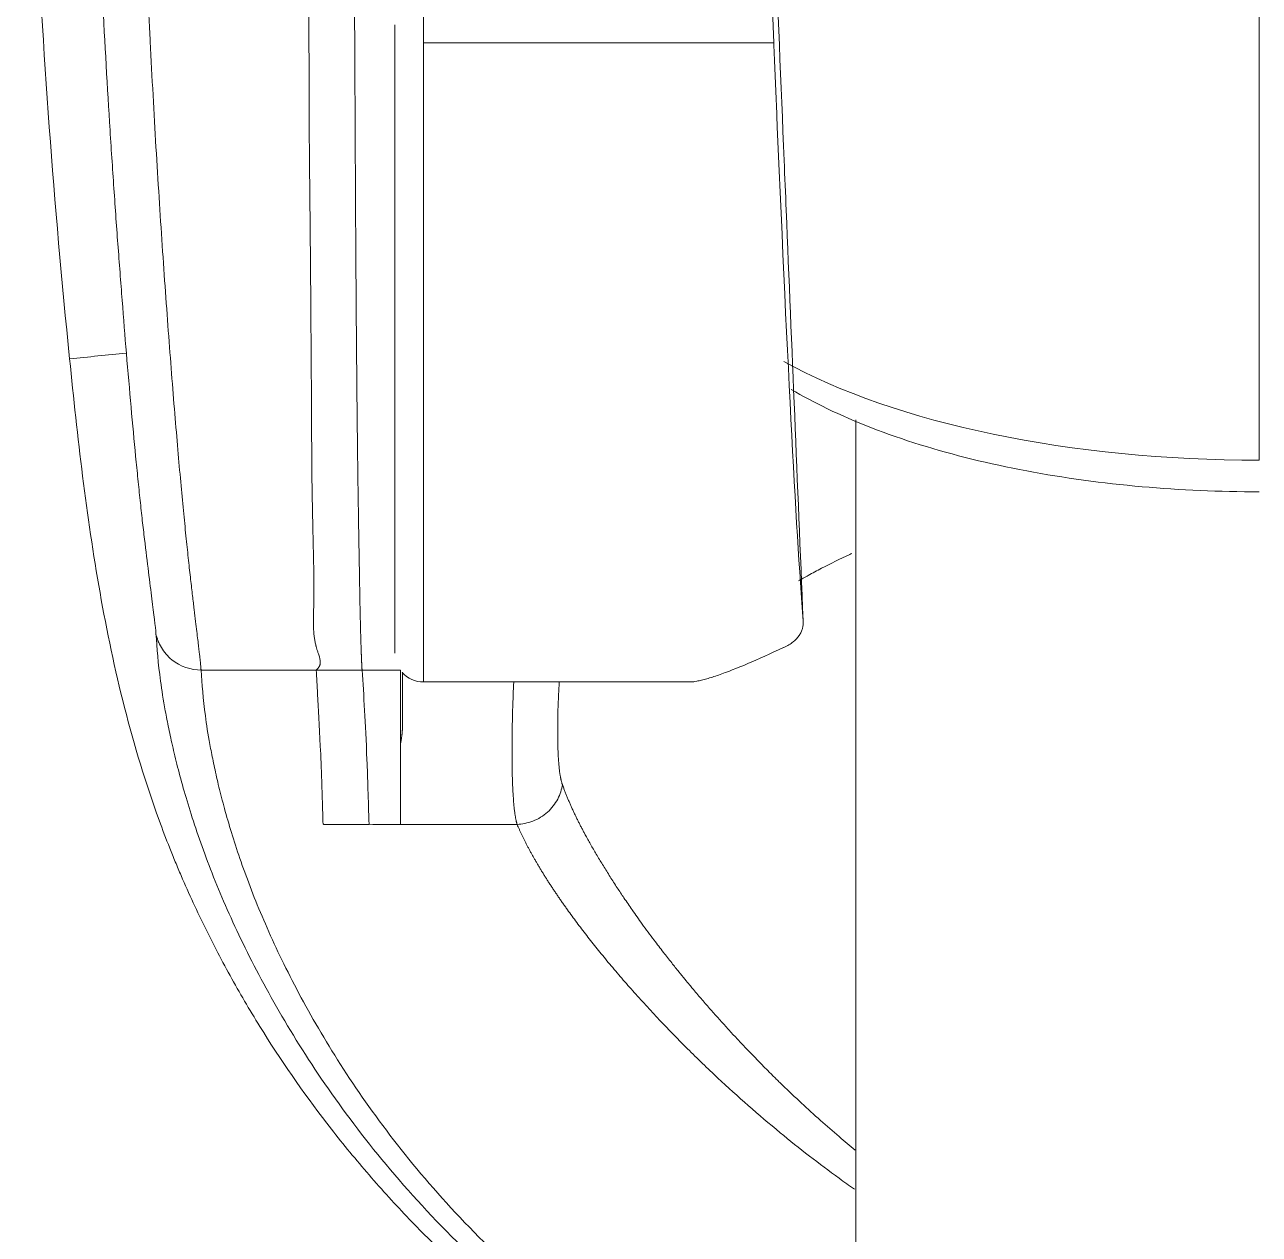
# Model space of a CAD drawing. Extents: x 1155 to 2284, y 0 to 827.
# Drawn here: x 1650.08 to 1671.5, y 302.83 to 323.82 of the extents above; entities that cross this region are included whole.
import ezdxf

# ---------------------------------------------------------------- set-up
doc = ezdxf.new("R2010")
doc.units = 0
doc.header["$LTSCALE"] = 3
doc.header["$MEASUREMENT"] = 0
doc.layers.add('1', color=7, linetype='CONTINUOUS')

msp = doc.modelspace()

# ---------------------------------------------------------------- linework, layer by layer
at = {"layer": '1', "color": 7, "linetype": 'Continuous', "lineweight": 13}
for p, q in [((1671.502, 316.263), (1671.502, 341.95)), ((1657.003, 323.501), (1657.003, 322.436)), ((1657.003, 322.436), (1657.003, 312.415))]:
    msp.add_line(p, q, dxfattribs=at)
at = {"layer": '1', "color": 7, "linetype": 'Continuous', "lineweight": 18}
for p, q in [((1664.502, 316.965), (1664.503, 240.751)), ((1657.003, 312.415), (1661.69, 312.415))]:
    msp.add_line(p, q, dxfattribs=at)
msp.add_arc((1657.003, 312.915), 0.5, 221.7529, 270, dxfattribs=at)
for major_axis, start_param, end_param in [((-0.643, 18.9), 1.461515, 1.99653), ((-0.642, 18.9), 1.996522, 2.059364), ((-0.642, 18.9), 2.059365, 2.80438)]:
    msp.add_ellipse((1663.079, 331.315), major_axis=major_axis, ratio=0.015416, start_param=start_param, end_param=end_param, dxfattribs=at)
at = {"layer": '1', "color": 7, "linetype": 'Continuous', "lineweight": 13}
msp.add_ellipse((1671.502, 320.517), major_axis=(10.29, 0), ratio=0.413444, start_param=3.781935, end_param=4.712386, dxfattribs=at)
at = {"layer": '1', "color": 7, "linetype": 'Continuous', "lineweight": 18}
for points, knots in [([(1650.86, 350.239), (1650.606, 347.561), (1650.414, 344.878), (1650.155, 339.504), (1650.088, 336.815), (1650.082, 332.779), (1650.095, 331.435), (1650.155, 328.748), (1650.202, 327.405), (1650.393, 323.379), (1650.589, 320.698), (1650.861, 318.021)], [0, 0, 0, 0, 0.25, 0.25, 0.5, 0.5, 0.625, 0.625, 0.75, 0.75, 1, 1, 1, 1]), ([(1653.142, 312.622), (1653.142, 312.624), (1653.141, 312.631), (1653.14, 312.645), (1653.138, 312.666), (1653.135, 312.695), (1653.132, 312.735), (1653.127, 312.785), (1653.12, 312.849), (1653.111, 312.929), (1653.099, 313.028), (1653.085, 313.148), (1653.068, 313.293), (1653.047, 313.466), (1653.022, 313.672), (1652.993, 313.914), (1652.96, 314.197), (1652.924, 314.525), (1652.884, 314.902), (1652.841, 315.333), (1652.794, 315.822), (1652.745, 316.373), (1652.692, 316.992), (1652.637, 317.672), (1652.581, 318.405), (1652.524, 319.176), (1652.468, 319.981), (1652.413, 320.819), (1652.359, 321.69), (1652.308, 322.592), (1652.268, 323.358), (1652.238, 323.97), (1652.217, 324.418), (1652.196, 324.87), (1652.177, 325.325), (1652.158, 325.783), (1652.14, 326.244), (1652.122, 326.708), (1652.106, 327.176), (1652.09, 327.646), (1652.076, 328.12), (1652.062, 328.597), (1652.049, 329.076), (1652.036, 329.558), (1652.025, 330.04), (1652.014, 330.524), (1652.005, 331.007), (1651.998, 331.369), (1651.994, 331.625), (1651.992, 331.792), (1651.989, 332.008), (1651.986, 332.273), (1651.983, 332.588), (1651.98, 332.951), (1651.977, 333.363), (1651.975, 333.823), (1651.973, 334.331), (1651.973, 335.036), (1651.976, 335.868), (1651.982, 336.758), (1651.99, 337.497), (1651.999, 338.078), (1652.008, 338.692), (1652.022, 339.519), (1652.049, 340.73), (1652.093, 342.272), (1652.132, 343.384), (1652.156, 344.021), (1652.16, 344.131), (1652.164, 344.239), (1652.168, 344.346), (1652.172, 344.453), (1652.176, 344.559), (1652.181, 344.664), (1652.185, 344.768), (1652.189, 344.871), (1652.193, 344.973), (1652.197, 345.074), (1652.201, 345.174), (1652.206, 345.274), (1652.21, 345.372), (1652.214, 345.47), (1652.218, 345.566), (1652.222, 345.662), (1652.226, 345.757), (1652.23, 345.85), (1652.234, 345.943), (1652.238, 346.035), (1652.242, 346.126), (1652.246, 346.216), (1652.25, 346.305), (1652.254, 346.393), (1652.258, 346.481), (1652.262, 346.567), (1652.266, 346.652), (1652.27, 346.736), (1652.273, 346.82), (1652.277, 346.902), (1652.281, 346.983), (1652.284, 347.064), (1652.288, 347.143), (1652.292, 347.221), (1652.295, 347.299), (1652.299, 347.375), (1652.302, 347.451), (1652.305, 347.525), (1652.309, 347.599), (1652.312, 347.671), (1652.315, 347.742), (1652.318, 347.813), (1652.322, 347.882), (1652.325, 347.951), (1652.328, 348.018), (1652.331, 348.084), (1652.334, 348.15), (1652.336, 348.214), (1652.339, 348.277), (1652.342, 348.34), (1652.345, 348.401), (1652.347, 348.461), (1652.35, 348.521), (1652.352, 348.579), (1652.354, 348.636), (1652.357, 348.692), (1652.359, 348.747), (1652.361, 348.802), (1652.363, 348.855), (1652.365, 348.907), (1652.367, 348.958), (1652.369, 349.008), (1652.371, 349.057), (1652.373, 349.106), (1652.375, 349.153), (1652.376, 349.199), (1652.378, 349.244), (1652.38, 349.288), (1652.381, 349.331), (1652.382, 349.373), (1652.384, 349.414), (1652.385, 349.455), (1652.386, 349.494), (1652.387, 349.532), (1652.388, 349.569), (1652.389, 349.605), (1652.39, 349.64), (1652.39, 349.674), (1652.391, 349.707), (1652.392, 349.74), (1652.392, 349.771), (1652.393, 349.801), (1652.393, 349.83), (1652.393, 349.858), (1652.393, 349.885), (1652.393, 349.911), (1652.394, 349.936), (1652.393, 349.96), (1652.393, 349.983), (1652.393, 350.005), (1652.393, 350.025), (1652.392, 350.045), (1652.392, 350.064), (1652.391, 350.082), (1652.391, 350.093), (1652.391, 350.099)], [0, 0, 0, 0, 0.00099, 0.002837, 0.005539, 0.009095, 0.0135, 0.018752, 0.024849, 0.031786, 0.039564, 0.048182, 0.057642, 0.067949, 0.079107, 0.09112, 0.103993, 0.117734, 0.13235, 0.147828, 0.164129, 0.181242, 0.199199, 0.218109, 0.23702, 0.255925, 0.274805, 0.29363, 0.312461, 0.331392, 0.350379, 0.359268, 0.368144, 0.376998, 0.385827, 0.394638, 0.403437, 0.412231, 0.421028, 0.429834, 0.438657, 0.447499, 0.456356, 0.465222, 0.47409, 0.482954, 0.491808, 0.500646, 0.502803, 0.505861, 0.509821, 0.514683, 0.520445, 0.527111, 0.534686, 0.543173, 0.55257, 0.562872, 0.582437, 0.59932, 0.613535, 0.625086, 0.633277, 0.649819, 0.674719, 0.707978, 0.749589, 0.7523, 0.755009, 0.757716, 0.760421, 0.763123, 0.765823, 0.768521, 0.771217, 0.77391, 0.776601, 0.77929, 0.781977, 0.784661, 0.787343, 0.790023, 0.7927, 0.795376, 0.798049, 0.800719, 0.803388, 0.806054, 0.808717, 0.811379, 0.814038, 0.816694, 0.819349, 0.822001, 0.824651, 0.827298, 0.829943, 0.832586, 0.835226, 0.837864, 0.840499, 0.843132, 0.845763, 0.848391, 0.851017, 0.853641, 0.856262, 0.858881, 0.861497, 0.864111, 0.866722, 0.869331, 0.871938, 0.874542, 0.877144, 0.879744, 0.882341, 0.884936, 0.887529, 0.89012, 0.892708, 0.895295, 0.897879, 0.900462, 0.903043, 0.905622, 0.908199, 0.910775, 0.913349, 0.915921, 0.918492, 0.921061, 0.923629, 0.926195, 0.92876, 0.931323, 0.933886, 0.936447, 0.939007, 0.941565, 0.944123, 0.946679, 0.949234, 0.951787, 0.954339, 0.95689, 0.959439, 0.961986, 0.964532, 0.967077, 0.96962, 0.972161, 0.974701, 0.977239, 0.979775, 0.98231, 0.984842, 0.987373, 0.989902, 0.99243, 0.994955, 0.997478, 1, 1, 1, 1]), ([(1655.018, 321.98), (1655.018, 321.999), (1655.018, 322.037), (1655.018, 322.094), (1655.017, 322.151), (1655.017, 322.208), (1655.017, 322.265), (1655.017, 322.323), (1655.017, 322.38), (1655.017, 322.438), (1655.017, 322.495), (1655.016, 322.553), (1655.016, 322.611), (1655.016, 322.669), (1655.016, 322.727), (1655.016, 322.786), (1655.016, 322.844), (1655.016, 322.902), (1655.015, 322.961), (1655.015, 323.019), (1655.015, 323.078), (1655.015, 323.137), (1655.015, 323.196), (1655.015, 323.255), (1655.015, 323.314), (1655.014, 323.373), (1655.014, 323.433), (1655.014, 323.492), (1655.014, 323.552), (1655.014, 323.611), (1655.014, 323.671), (1655.014, 323.731), (1655.013, 323.79), (1655.013, 323.85), (1655.013, 323.91), (1655.013, 323.971), (1655.013, 324.031), (1655.013, 324.091), (1655.012, 324.152), (1655.012, 324.212), (1655.012, 324.273), (1655.012, 324.333), (1655.012, 324.394), (1655.012, 324.455), (1655.012, 324.516), (1655.011, 324.577), (1655.011, 324.638), (1655.011, 324.699), (1655.011, 324.76), (1655.011, 324.821), (1655.011, 324.883), (1655.011, 324.944), (1655.01, 325.006), (1655.01, 325.068), (1655.01, 325.129), (1655.01, 325.191), (1655.01, 325.253), (1655.01, 325.315), (1655.01, 325.377), (1655.009, 325.439), (1655.009, 325.501), (1655.009, 325.563), (1655.009, 325.625), (1655.009, 325.688), (1655.009, 325.75), (1655.009, 325.813), (1655.008, 325.875), (1655.008, 325.938), (1655.008, 326), (1655.008, 326.063), (1655.008, 326.126), (1655.008, 326.189), (1655.007, 326.252), (1655.007, 326.315), (1655.007, 326.378), (1655.007, 326.441), (1655.007, 326.51), (1655.007, 326.586), (1655.006, 326.669), (1655.006, 326.753), (1655.006, 326.838), (1655.006, 326.924), (1655.006, 327.011), (1655.006, 327.1), (1655.005, 327.189), (1655.005, 327.279), (1655.005, 327.37), (1655.005, 327.462), (1655.005, 327.556), (1655.004, 327.65), (1655.004, 327.746), (1655.004, 327.842), (1655.004, 327.94), (1655.004, 328.038), (1655.004, 328.138), (1655.003, 328.238), (1655.003, 328.34), (1655.003, 328.443), (1655.003, 328.547), (1655.003, 328.651), (1655.003, 328.757), (1655.003, 328.864), (1655.002, 328.972), (1655.002, 329.081), (1655.002, 329.191), (1655.002, 329.302), (1655.002, 329.414), (1655.002, 329.527), (1655.001, 329.642), (1655.001, 329.757), (1655.001, 329.873), (1655.001, 329.99), (1655.001, 330.108), (1655.001, 330.227), (1655.001, 330.348), (1655.001, 330.469), (1655, 330.591), (1655, 330.714), (1655, 330.839), (1655, 330.964), (1655, 331.09), (1655, 331.217), (1655, 331.302), (1655, 331.345)], [0, 0, 0, 0, 0.006672, 0.013343, 0.020015, 0.026686, 0.033358, 0.040029, 0.046701, 0.053372, 0.060044, 0.066716, 0.073387, 0.080059, 0.08673, 0.093402, 0.100073, 0.106745, 0.113417, 0.120088, 0.12676, 0.133431, 0.140103, 0.146774, 0.153446, 0.160117, 0.166789, 0.173461, 0.180132, 0.186804, 0.193475, 0.200147, 0.206818, 0.21349, 0.220162, 0.226833, 0.233505, 0.240176, 0.246848, 0.253519, 0.260191, 0.266863, 0.273534, 0.280206, 0.286877, 0.293549, 0.30022, 0.306892, 0.313563, 0.320235, 0.326907, 0.333578, 0.34025, 0.346921, 0.353593, 0.360264, 0.366936, 0.373608, 0.380279, 0.386951, 0.393622, 0.400294, 0.406965, 0.413637, 0.420308, 0.42698, 0.433652, 0.440323, 0.446995, 0.453666, 0.460338, 0.467009, 0.473681, 0.480353, 0.487024, 0.493696, 0.500367, 0.509013, 0.517756, 0.526599, 0.53554, 0.544579, 0.553717, 0.562953, 0.572288, 0.581721, 0.591253, 0.600884, 0.610613, 0.62044, 0.630366, 0.64039, 0.650513, 0.660734, 0.671054, 0.681472, 0.691989, 0.702605, 0.713318, 0.724131, 0.735042, 0.746051, 0.757159, 0.768365, 0.77967, 0.791073, 0.802575, 0.814175, 0.825874, 0.837672, 0.849567, 0.861562, 0.873654, 0.885846, 0.898136, 0.910524, 0.923011, 0.935596, 0.94828, 0.961062, 0.973943, 0.986922, 1, 1, 1, 1]), ([(1655.886, 314.566), (1655.885, 314.576), (1655.885, 314.597), (1655.884, 314.628), (1655.884, 314.66), (1655.883, 314.692), (1655.882, 314.725), (1655.882, 314.758), (1655.881, 314.791), (1655.881, 314.825), (1655.88, 314.859), (1655.879, 314.893), (1655.879, 314.928), (1655.878, 314.963), (1655.877, 314.999), (1655.877, 315.035), (1655.876, 315.071), (1655.876, 315.108), (1655.875, 315.145), (1655.874, 315.183), (1655.874, 315.221), (1655.873, 315.26), (1655.872, 315.298), (1655.872, 315.338), (1655.871, 315.378), (1655.871, 315.418), (1655.87, 315.458), (1655.869, 315.499), (1655.869, 315.541), (1655.868, 315.583), (1655.867, 315.625), (1655.867, 315.668), (1655.866, 315.711), (1655.866, 315.755), (1655.865, 315.799), (1655.864, 315.843), (1655.864, 315.888), (1655.863, 315.934), (1655.862, 315.98), (1655.862, 316.026), (1655.861, 316.073), (1655.861, 316.121), (1655.86, 316.168), (1655.859, 316.217), (1655.859, 316.265), (1655.858, 316.315), (1655.858, 316.364), (1655.857, 316.415), (1655.856, 316.465), (1655.856, 316.517), (1655.855, 316.568), (1655.854, 316.62), (1655.854, 316.673), (1655.853, 316.726), (1655.853, 316.78), (1655.852, 316.834), (1655.851, 316.889), (1655.851, 316.944), (1655.85, 316.999), (1655.85, 317.056), (1655.849, 317.112), (1655.849, 317.17), (1655.848, 317.227), (1655.847, 317.286), (1655.847, 317.344), (1655.846, 317.404), (1655.846, 317.464), (1655.845, 317.524), (1655.844, 317.585), (1655.844, 317.646), (1655.843, 317.708), (1655.843, 317.771), (1655.842, 317.834), (1655.842, 317.897), (1655.841, 317.961), (1655.84, 318.026), (1655.84, 318.091), (1655.839, 318.157), (1655.839, 318.223), (1655.838, 318.29), (1655.838, 318.358), (1655.837, 318.425), (1655.837, 318.494), (1655.836, 318.563), (1655.835, 318.633), (1655.835, 318.703), (1655.834, 318.774), (1655.834, 318.845), (1655.833, 318.917), (1655.833, 318.989), (1655.832, 319.062), (1655.832, 319.136), (1655.831, 319.21), (1655.831, 319.285), (1655.83, 319.36), (1655.83, 319.436), (1655.829, 319.513), (1655.829, 319.59), (1655.828, 319.667), (1655.828, 319.745), (1655.827, 319.824), (1655.827, 319.904), (1655.826, 319.984), (1655.826, 320.064), (1655.825, 320.145), (1655.825, 320.227), (1655.824, 320.309), (1655.824, 320.392), (1655.823, 320.476), (1655.823, 320.56), (1655.822, 320.644), (1655.822, 320.73), (1655.821, 320.815), (1655.821, 320.902), (1655.821, 320.989), (1655.82, 321.076), (1655.82, 321.165), (1655.819, 321.253), (1655.819, 321.343), (1655.818, 321.433), (1655.818, 321.633), (1655.816, 321.95), (1655.814, 322.39), (1655.811, 322.848), (1655.809, 323.323), (1655.806, 323.834), (1655.803, 324.364), (1655.801, 324.893), (1655.799, 325.381), (1655.798, 325.828), (1655.797, 326.251), (1655.797, 326.664), (1655.797, 327.083), (1655.797, 327.505), (1655.798, 327.928), (1655.798, 328.354), (1655.798, 328.657), (1655.798, 328.837), (1655.798, 328.895), (1655.798, 328.957), (1655.798, 329.022), (1655.798, 329.09), (1655.798, 329.163), (1655.798, 329.238), (1655.798, 329.318), (1655.798, 329.4), (1655.797, 329.486), (1655.797, 329.576), (1655.797, 329.669), (1655.797, 329.766), (1655.797, 329.867), (1655.796, 329.971), (1655.796, 330.078), (1655.796, 330.189), (1655.796, 330.303), (1655.795, 330.421), (1655.795, 330.543), (1655.795, 330.668), (1655.794, 330.797), (1655.794, 330.929), (1655.794, 331.064), (1655.793, 331.204), (1655.793, 331.298), (1655.793, 331.345)], [0, 0, 0, 0, 0.003264, 0.006544, 0.009839, 0.013151, 0.016478, 0.019822, 0.023181, 0.026556, 0.029947, 0.033354, 0.036777, 0.040216, 0.043671, 0.047141, 0.050628, 0.05413, 0.057649, 0.061183, 0.064733, 0.068299, 0.071881, 0.075479, 0.079093, 0.082722, 0.086368, 0.090029, 0.093707, 0.0974, 0.101109, 0.104834, 0.108575, 0.112332, 0.116105, 0.119894, 0.123698, 0.127519, 0.131355, 0.135207, 0.139076, 0.14296, 0.14686, 0.150776, 0.154708, 0.158655, 0.162619, 0.166598, 0.170594, 0.174605, 0.178633, 0.182676, 0.186735, 0.19081, 0.194901, 0.199007, 0.20313, 0.207269, 0.211423, 0.215594, 0.21978, 0.223982, 0.2282, 0.232434, 0.236684, 0.24095, 0.245232, 0.249529, 0.253843, 0.258172, 0.262518, 0.266879, 0.271256, 0.275649, 0.280058, 0.284483, 0.288924, 0.293381, 0.297853, 0.302342, 0.306846, 0.311366, 0.315903, 0.320455, 0.325023, 0.329607, 0.334207, 0.338822, 0.343454, 0.348101, 0.352765, 0.357444, 0.362139, 0.366851, 0.371578, 0.376321, 0.38108, 0.385854, 0.390645, 0.395452, 0.400274, 0.405112, 0.409967, 0.414837, 0.419723, 0.424625, 0.429543, 0.434477, 0.439427, 0.444392, 0.449374, 0.454371, 0.459385, 0.464414, 0.469459, 0.47452, 0.479597, 0.48469, 0.489799, 0.494923, 0.500064, 0.523903, 0.548316, 0.573305, 0.598869, 0.625009, 0.654732, 0.682109, 0.707141, 0.729828, 0.750169, 0.771059, 0.79195, 0.81284, 0.83373, 0.85462, 0.875511, 0.878181, 0.88102, 0.884029, 0.887208, 0.890556, 0.894073, 0.89776, 0.901616, 0.905642, 0.909837, 0.914201, 0.918735, 0.923439, 0.928311, 0.933353, 0.938565, 0.943946, 0.949497, 0.955217, 0.961106, 0.967165, 0.973393, 0.979791, 0.986358, 0.993094, 1, 1, 1, 1]), ([(1656.503, 323.818), (1656.503, 323.17), (1656.503, 322.539), (1656.503, 321.318), (1656.503, 320.729), (1656.503, 319.601), (1656.503, 319.061), (1656.503, 318.04), (1656.503, 317.557), (1656.503, 316.656), (1656.503, 316.237), (1656.503, 315.468), (1656.503, 315.118), (1656.503, 314.492), (1656.503, 314.216), (1656.503, 313.74), (1656.503, 313.541), (1656.503, 313.224), (1656.503, 313.105), (1656.503, 312.953), (1656.503, 312.915), (1656.503, 312.915)], [0, 0, 0, 0, 0.100492, 0.100492, 0.200984, 0.200984, 0.301475, 0.301475, 0.401967, 0.401967, 0.502459, 0.502459, 0.602951, 0.602951, 0.703443, 0.703443, 0.803935, 0.803935, 0.904426, 0.904426, 1, 1, 1, 1]), ([(1655.062, 316.137), (1655.062, 316.15), (1655.062, 316.178), (1655.062, 316.221), (1655.062, 316.263), (1655.062, 316.306), (1655.061, 316.349), (1655.061, 316.392), (1655.061, 316.435), (1655.061, 316.479), (1655.061, 316.523), (1655.061, 316.567), (1655.06, 316.612), (1655.06, 316.656), (1655.06, 316.701), (1655.06, 316.746), (1655.06, 316.792), (1655.059, 316.837), (1655.059, 316.883), (1655.059, 316.929), (1655.059, 316.976), (1655.059, 317.022), (1655.058, 317.069), (1655.058, 317.116), (1655.058, 317.164), (1655.058, 317.211), (1655.057, 317.259), (1655.057, 317.307), (1655.057, 317.356), (1655.057, 317.404), (1655.056, 317.453), (1655.056, 317.502), (1655.056, 317.551), (1655.055, 317.601), (1655.055, 317.651), (1655.055, 317.701), (1655.054, 317.751), (1655.054, 317.802), (1655.054, 317.852), (1655.053, 317.903), (1655.053, 317.954), (1655.053, 318.006), (1655.052, 318.058), (1655.052, 318.11), (1655.052, 318.162), (1655.051, 318.214), (1655.051, 318.267), (1655.051, 318.32), (1655.05, 318.373), (1655.05, 318.426), (1655.049, 318.48), (1655.049, 318.534), (1655.049, 318.588), (1655.048, 318.642), (1655.048, 318.697), (1655.047, 318.752), (1655.047, 318.807), (1655.047, 318.862), (1655.046, 318.917), (1655.046, 318.973), (1655.045, 319.029), (1655.045, 319.085), (1655.044, 319.142), (1655.044, 319.198), (1655.044, 319.255), (1655.043, 319.312), (1655.043, 319.37), (1655.042, 319.427), (1655.042, 319.485), (1655.041, 319.543), (1655.041, 319.601), (1655.04, 319.66), (1655.04, 319.719), (1655.039, 319.778), (1655.039, 319.837), (1655.038, 319.896), (1655.038, 319.956), (1655.037, 320.016), (1655.036, 320.076), (1655.036, 320.136), (1655.035, 320.197), (1655.035, 320.257), (1655.034, 320.318), (1655.034, 320.38), (1655.033, 320.441), (1655.033, 320.503), (1655.032, 320.565), (1655.031, 320.627), (1655.031, 320.689), (1655.03, 320.751), (1655.03, 320.814), (1655.029, 320.877), (1655.028, 320.94), (1655.028, 321.004), (1655.027, 321.067), (1655.026, 321.131), (1655.026, 321.195), (1655.025, 321.259), (1655.025, 321.324), (1655.024, 321.389), (1655.023, 321.454), (1655.023, 321.519), (1655.022, 321.584), (1655.021, 321.649), (1655.021, 321.715), (1655.02, 321.781), (1655.019, 321.847), (1655.018, 321.914), (1655.018, 321.958), (1655.018, 321.98)], [0, 0, 0, 0, 0.008956, 0.01792, 0.026891, 0.03587, 0.044856, 0.053849, 0.062849, 0.071857, 0.080872, 0.089895, 0.098925, 0.107962, 0.117007, 0.126059, 0.135118, 0.144184, 0.153258, 0.16234, 0.171428, 0.180524, 0.189628, 0.198738, 0.207856, 0.216982, 0.226115, 0.235255, 0.244402, 0.253557, 0.262719, 0.271888, 0.281065, 0.290249, 0.299441, 0.30864, 0.317846, 0.327059, 0.33628, 0.345508, 0.354744, 0.363987, 0.373237, 0.382495, 0.39176, 0.401032, 0.410312, 0.419599, 0.428893, 0.438195, 0.447504, 0.45682, 0.466144, 0.475475, 0.484813, 0.494159, 0.503512, 0.512873, 0.522241, 0.531616, 0.540998, 0.550388, 0.559785, 0.56919, 0.578602, 0.588021, 0.597448, 0.606882, 0.616323, 0.625772, 0.635228, 0.644691, 0.654162, 0.66364, 0.673125, 0.682618, 0.692118, 0.701625, 0.71114, 0.720662, 0.730192, 0.739728, 0.749272, 0.758824, 0.768383, 0.777949, 0.787523, 0.797104, 0.806692, 0.816287, 0.82589, 0.835501, 0.845118, 0.854743, 0.864376, 0.874015, 0.883662, 0.893317, 0.902978, 0.912648, 0.922324, 0.932008, 0.941699, 0.951397, 0.961103, 0.970816, 0.980537, 0.990265, 1, 1, 1, 1]), ([(1650.861, 318.021), (1650.929, 317.341), (1651.002, 316.662), (1651.173, 315.309), (1651.27, 314.635), (1651.507, 313.296), (1651.646, 312.631), (1651.982, 311.314), (1652.179, 310.661), (1652.473, 309.856), (1652.534, 309.695), (1652.63, 309.455), (1652.662, 309.375), (1652.728, 309.215), (1652.762, 309.136), (1652.932, 308.739), (1653.076, 308.427), (1653.38, 307.812), (1653.699, 307.207), (1654.047, 306.621), (1654.591, 305.756), (1654.983, 305.198), (1655.614, 304.389), (1655.832, 304.124), (1656.17, 303.733), (1656.284, 303.604), (1656.517, 303.349), (1656.635, 303.222), (1656.992, 302.85), (1657.235, 302.608), (1657.733, 302.137), (1657.987, 301.909), (1658.764, 301.243), (1659.303, 300.825), (1660.422, 300.042), (1661.003, 299.676), (1661.68, 299.296), (1661.756, 299.255), (1661.907, 299.172), (1662.136, 299.05), (1662.366, 298.932), (1662.829, 298.702), (1663.141, 298.557), (1663.773, 298.283), (1664.092, 298.154), (1664.441, 298.023), (1664.466, 298.014), (1664.492, 298.004)], [0, 0, 0, 0, 0.079748, 0.079748, 0.159496, 0.159496, 0.239244, 0.239244, 0.318992, 0.318992, 0.338929, 0.338929, 0.348897, 0.348897, 0.358866, 0.358866, 0.39874, 0.39874, 0.438614, 0.478488, 0.478488, 0.558236, 0.558236, 0.59811, 0.59811, 0.618047, 0.618047, 0.637984, 0.637984, 0.677858, 0.677858, 0.717732, 0.717732, 0.79748, 0.79748, 0.877228, 0.877228, 0.887196, 0.887196, 0.897165, 0.917102, 0.917102, 0.956976, 0.956976, 0.99685, 0.99685, 1, 1, 1, 1]), ([(1663.383, 317.491), (1663.579, 317.375), (1664.252, 317.016), (1665.569, 316.505), (1667.429, 316.048), (1669.44, 315.774), (1670.81, 315.714), (1671.502, 315.714)], [0, 0, 0, 0, 0.101322, 0.33051, 0.557265, 0.781667, 1, 1, 1, 1]), ([(1655.139, 312.622), (1655.141, 312.624), (1655.145, 312.627), (1655.15, 312.632), (1655.156, 312.637), (1655.161, 312.642), (1655.166, 312.648), (1655.171, 312.653), (1655.176, 312.659), (1655.18, 312.664), (1655.184, 312.67), (1655.187, 312.676), (1655.191, 312.681), (1655.194, 312.687), (1655.197, 312.693), (1655.2, 312.699), (1655.202, 312.705), (1655.204, 312.712), (1655.206, 312.718), (1655.207, 312.724), (1655.209, 312.731), (1655.21, 312.737), (1655.211, 312.75), (1655.211, 312.769), (1655.208, 312.796), (1655.202, 312.824), (1655.194, 312.853), (1655.183, 312.886), (1655.172, 312.92), (1655.161, 312.953), (1655.153, 312.979), (1655.146, 313.003), (1655.14, 313.024), (1655.134, 313.048), (1655.127, 313.076), (1655.12, 313.11), (1655.114, 313.145), (1655.106, 313.194), (1655.098, 313.258), (1655.093, 313.339), (1655.091, 313.427), (1655.091, 313.498), (1655.093, 313.563), (1655.094, 313.632), (1655.096, 313.72), (1655.098, 313.812), (1655.099, 313.892), (1655.1, 314.03), (1655.099, 314.242), (1655.095, 314.485), (1655.09, 314.704), (1655.086, 314.89), (1655.081, 315.082), (1655.078, 315.232), (1655.076, 315.331), (1655.075, 315.4), (1655.074, 315.47), (1655.072, 315.541), (1655.071, 315.613), (1655.07, 315.686), (1655.068, 315.759), (1655.067, 315.833), (1655.066, 315.908), (1655.065, 315.983), (1655.063, 316.059), (1655.063, 316.111), (1655.062, 316.137)], [0, 0, 0, 0, 0.004053, 0.008104, 0.012151, 0.016197, 0.020239, 0.02428, 0.028319, 0.032356, 0.036391, 0.040425, 0.044458, 0.04849, 0.052521, 0.056551, 0.060581, 0.064611, 0.06864, 0.07267, 0.076701, 0.080732, 0.084763, 0.099264, 0.114893, 0.13166, 0.145045, 0.161724, 0.181698, 0.195223, 0.20728, 0.217868, 0.226988, 0.23464, 0.248939, 0.262985, 0.276778, 0.290318, 0.319752, 0.348739, 0.376881, 0.409931, 0.417751, 0.439058, 0.473853, 0.496098, 0.518302, 0.540462, 0.608641, 0.682198, 0.714677, 0.757463, 0.804122, 0.835477, 0.849187, 0.862897, 0.876608, 0.890318, 0.904028, 0.917739, 0.931449, 0.945159, 0.958869, 0.97258, 0.98629, 1, 1, 1, 1]), ([(1655.936, 312.622), (1655.935, 312.625), (1655.935, 312.631), (1655.934, 312.64), (1655.934, 312.649), (1655.933, 312.659), (1655.933, 312.668), (1655.932, 312.678), (1655.932, 312.689), (1655.931, 312.699), (1655.93, 312.71), (1655.93, 312.721), (1655.929, 312.732), (1655.929, 312.743), (1655.928, 312.755), (1655.928, 312.767), (1655.927, 312.779), (1655.927, 312.791), (1655.926, 312.804), (1655.925, 312.817), (1655.925, 312.83), (1655.924, 312.843), (1655.924, 312.857), (1655.923, 312.871), (1655.923, 312.885), (1655.922, 312.899), (1655.922, 312.914), (1655.921, 312.928), (1655.92, 312.943), (1655.92, 312.959), (1655.919, 312.974), (1655.919, 312.99), (1655.918, 313.006), (1655.918, 313.022), (1655.917, 313.039), (1655.917, 313.055), (1655.916, 313.072), (1655.916, 313.089), (1655.915, 313.107), (1655.914, 313.125), (1655.914, 313.142), (1655.913, 313.161), (1655.913, 313.179), (1655.912, 313.198), (1655.912, 313.217), (1655.911, 313.236), (1655.911, 313.255), (1655.91, 313.275), (1655.91, 313.295), (1655.909, 313.315), (1655.909, 313.335), (1655.908, 313.356), (1655.908, 313.376), (1655.907, 313.397), (1655.907, 313.419), (1655.906, 313.44), (1655.906, 313.462), (1655.905, 313.484), (1655.905, 313.506), (1655.904, 313.529), (1655.903, 313.552), (1655.903, 313.575), (1655.902, 313.598), (1655.902, 313.622), (1655.901, 313.645), (1655.901, 313.669), (1655.9, 313.694), (1655.9, 313.718), (1655.899, 313.743), (1655.899, 313.768), (1655.898, 313.793), (1655.898, 313.818), (1655.897, 313.844), (1655.897, 313.87), (1655.896, 313.896), (1655.896, 313.923), (1655.896, 313.949), (1655.895, 313.976), (1655.895, 314.003), (1655.894, 314.031), (1655.894, 314.058), (1655.893, 314.086), (1655.893, 314.115), (1655.892, 314.143), (1655.892, 314.172), (1655.891, 314.2), (1655.891, 314.229), (1655.89, 314.259), (1655.89, 314.288), (1655.889, 314.318), (1655.889, 314.348), (1655.888, 314.379), (1655.888, 314.409), (1655.887, 314.44), (1655.887, 314.471), (1655.887, 314.502), (1655.886, 314.534), (1655.886, 314.555), (1655.886, 314.566)], [0, 0, 0, 0, 0.010183, 0.020371, 0.030565, 0.040763, 0.050966, 0.061173, 0.071386, 0.081604, 0.091826, 0.102054, 0.112286, 0.122524, 0.132766, 0.143013, 0.153265, 0.163522, 0.173784, 0.184051, 0.194323, 0.204599, 0.214881, 0.225167, 0.235459, 0.245755, 0.256056, 0.266362, 0.276673, 0.286989, 0.29731, 0.307636, 0.317967, 0.328302, 0.338643, 0.348988, 0.359338, 0.369694, 0.380054, 0.390419, 0.400789, 0.411164, 0.421544, 0.431928, 0.442318, 0.452713, 0.463112, 0.473516, 0.483926, 0.49434, 0.504759, 0.515183, 0.525612, 0.536046, 0.546485, 0.556928, 0.567377, 0.57783, 0.588289, 0.598752, 0.609221, 0.619694, 0.630172, 0.640655, 0.651143, 0.661635, 0.672133, 0.682636, 0.693143, 0.703656, 0.714173, 0.724696, 0.735223, 0.745755, 0.756292, 0.766834, 0.777381, 0.787933, 0.798489, 0.809051, 0.819617, 0.830189, 0.840765, 0.851346, 0.861933, 0.872524, 0.88312, 0.893721, 0.904326, 0.914937, 0.925553, 0.936173, 0.946799, 0.957429, 0.968065, 0.978705, 0.98935, 1, 1, 1, 1]), ([(1663.507, 314.171), (1663.562, 314.202), (1663.656, 314.254), (1663.753, 314.305), (1663.83, 314.346), (1663.869, 314.367), (1664.065, 314.469), (1664.228, 314.55), (1664.408, 314.635), (1664.419, 314.641), (1664.431, 314.646)], [0, 0, 0, 0, 0.196877, 0.324885, 0.324885, 0.452893, 0.452893, 0.964926, 0.964926, 1, 1, 1, 1]), ([(1663.252, 313.013), (1663.316, 313.043), (1663.37, 313.076), (1663.458, 313.146), (1663.493, 313.182), (1663.534, 313.241), (1663.545, 313.261), (1663.564, 313.302), (1663.571, 313.323), (1663.588, 313.387), (1663.591, 313.431), (1663.588, 313.476)], [0, 0, 0, 0, 0.25, 0.25, 0.5, 0.5, 0.625, 0.625, 0.75, 0.75, 1, 1, 1, 1]), ([(1663.246, 313.013), (1663.02, 312.907), (1662.813, 312.813), (1662.438, 312.653), (1662.269, 312.587), (1662.048, 312.51), (1661.979, 312.488), (1661.884, 312.462), (1661.839, 312.45), (1661.797, 312.441), (1661.77, 312.435), (1661.756, 312.432), (1661.69, 312.42), (1661.644, 312.415), (1661.605, 312.415)], [0, 0, 0, 0, 0.284535, 0.284535, 0.569071, 0.569071, 0.711339, 0.711339, 0.782473, 0.81804, 0.81804, 0.853606, 0.853606, 1, 1, 1, 1]), ([(1664.496, 298.47), (1664, 298.666), (1663.132, 299.054), (1661.972, 299.676), (1660.977, 300.293), (1660.063, 300.939), (1658.952, 301.825), (1657.753, 302.955), (1656.575, 304.31), (1655.632, 305.632), (1654.892, 306.88), (1654.323, 308.031), (1653.901, 309.075), (1653.654, 309.836), (1653.506, 310.37), (1653.418, 310.73), (1653.349, 311.05), (1653.274, 311.433), (1653.236, 311.677), (1653.177, 312.126), (1653.16, 312.375), (1653.142, 312.622)], [0, 0, 0, 0, 0.042047, 0.07626, 0.110472, 0.144685, 0.178898, 0.247323, 0.315748, 0.384173, 0.452598, 0.521024, 0.589449, 0.657874, 0.692087, 0.726299, 0.760512, 0.794724, 0.86315, 0.86315, 1, 1, 1, 1]), ([(1656.056, 309.944), (1656.056, 309.944), (1656.044, 310.38), (1656.019, 311.15), (1655.979, 311.972), (1655.95, 312.4), (1655.936, 312.62)], [0, 0, 0, 0, 0.000177, 0.307553, 0.641069, 1, 1, 1, 1]), ([(1656.602, 309.943), (1656.602, 309.943), (1656.602, 310.162), (1656.602, 310.565), (1656.602, 311.091), (1656.602, 311.54), (1656.602, 311.936), (1656.602, 312.29), (1656.602, 312.512), (1656.602, 312.622)], [0, 0, 0, 0, 0.000611, 0.154049, 0.30752, 0.474083, 0.64065, 0.820327, 1, 1, 1, 1])]:
    msp.add_open_spline(points, degree=3, knots=knots, dxfattribs=at)
at = {"layer": '1', "color": 7, "linetype": 'Continuous', "lineweight": 13}
for points, knots in [([(1657.002, 349.589), (1657.002, 349.592), (1657.002, 349.595), (1657.002, 349.748), (1657.002, 349.871), (1657.002, 350.062), (1657.002, 350.131), (1657.002, 350.211), (1657.002, 350.224), (1657.002, 350.194), (1657.002, 350.151), (1657.002, 350.01), (1657.002, 349.913), (1657.002, 349.662), (1657.002, 349.51), (1657.002, 349.152), (1657.002, 348.947), (1657.002, 348.485), (1657.002, 348.229), (1657.002, 347.667), (1657.002, 347.362), (1657.002, 346.705), (1657.002, 346.353), (1657.002, 345.607), (1657.002, 345.212), (1657.002, 344.383), (1657.002, 343.949), (1657.002, 343.044), (1657.002, 342.574), (1657.002, 341.602), (1657.002, 341.1), (1657.002, 340.069), (1657.002, 339.54), (1657.002, 338.46), (1657.002, 337.908), (1657.002, 336.787), (1657.002, 336.217), (1657.002, 335.066), (1657.002, 334.484), (1657.002, 333.312), (1657.002, 332.722), (1657.002, 331.54), (1657.002, 330.948), (1657.002, 329.767), (1657.002, 329.177), (1657.002, 328.007), (1657.002, 327.425), (1657.002, 326.276), (1657.002, 325.708), (1657.002, 324.589), (1657.002, 324.039), (1657.002, 323.501)], [0, 0, 0, 0, 0.00084, 0.00084, 0.042471, 0.042471, 0.084103, 0.084103, 0.125735, 0.125735, 0.167366, 0.167366, 0.208998, 0.208998, 0.25063, 0.25063, 0.292261, 0.292261, 0.333893, 0.333893, 0.375525, 0.375525, 0.417157, 0.417157, 0.458788, 0.458788, 0.50042, 0.50042, 0.542052, 0.542052, 0.583683, 0.583683, 0.625315, 0.625315, 0.666947, 0.666947, 0.708578, 0.708578, 0.75021, 0.75021, 0.791842, 0.791842, 0.833473, 0.833473, 0.875105, 0.875105, 0.916737, 0.916737, 0.958368, 0.958368, 1, 1, 1, 1]), ([(1651.594, 349.377), (1651.6, 349.275), (1651.599, 349.11), (1651.592, 348.776), (1651.588, 348.65), (1651.578, 348.37), (1651.565, 348.062), (1651.549, 347.698), (1651.531, 347.308), (1651.521, 347.099), (1651.489, 346.432), (1651.441, 345.44), (1651.387, 344.26), (1651.335, 342.998), (1651.309, 342.325), (1651.262, 340.91), (1651.229, 339.798), (1651.205, 338.626), (1651.192, 337.833), (1651.186, 337.431), (1651.173, 336.21), (1651.169, 335.377), (1651.171, 334.108), (1651.173, 333.683), (1651.179, 332.83), (1651.183, 332.403), (1651.192, 331.761), (1651.195, 331.546), (1651.202, 331.117), (1651.213, 330.472), (1651.227, 329.827), (1651.249, 328.97), (1651.261, 328.544), (1651.287, 327.701), (1651.316, 326.866), (1651.357, 325.842), (1651.385, 325.236), (1651.404, 324.834), (1651.414, 324.634), (1651.464, 323.64), (1651.508, 322.863), (1651.577, 321.755), (1651.601, 321.395), (1651.637, 320.868), (1651.649, 320.694), (1651.673, 320.351), (1651.686, 320.181), (1651.723, 319.679), (1651.748, 319.353), (1651.797, 318.721), (1651.822, 318.416), (1651.846, 318.121)], [0, 0, 0, 0, 0.0625, 0.0625, 0.09375, 0.09375, 0.125, 0.15625, 0.15625, 0.1875, 0.1875, 0.25, 0.3125, 0.3125, 0.375, 0.375, 0.4375, 0.46875, 0.46875, 0.5, 0.5, 0.5625, 0.5625, 0.59375, 0.59375, 0.625, 0.625, 0.640625, 0.640625, 0.65625, 0.6875, 0.6875, 0.71875, 0.71875, 0.75, 0.78125, 0.796875, 0.796875, 0.8125, 0.8125, 0.875, 0.875, 0.90625, 0.90625, 0.921875, 0.921875, 0.9375, 0.9375, 0.96875, 0.96875, 1, 1, 1, 1]), ([(1651.846, 318.121), (1651.874, 317.795), (1651.901, 317.482), (1651.954, 316.885), (1651.98, 316.601), (1652.02, 316.196), (1652.033, 316.065), (1652.059, 315.809), (1652.072, 315.685), (1652.097, 315.445), (1652.11, 315.329), (1652.135, 315.105), (1652.173, 314.782), (1652.208, 314.496), (1652.251, 314.151), (1652.271, 313.995), (1652.324, 313.583), (1652.349, 313.381), (1652.359, 313.252)], [0, 0, 0, 0, 0.125, 0.125, 0.25, 0.25, 0.3125, 0.3125, 0.375, 0.375, 0.4375, 0.4375, 0.5, 0.625, 0.625, 0.75, 0.75, 1, 1, 1, 1]), ([(1652.359, 313.252), (1652.378, 312.998), (1652.397, 312.741), (1652.46, 312.273), (1652.5, 312.018), (1652.578, 311.615), (1652.652, 311.277), (1652.744, 310.896), (1652.9, 310.33), (1653.16, 309.521), (1653.603, 308.414), (1654.199, 307.197), (1654.972, 305.88), (1655.955, 304.49), (1657.182, 303.064), (1658.431, 301.875), (1659.587, 300.942), (1660.539, 300.261), (1661.576, 299.61), (1662.862, 298.911), (1663.861, 298.468), (1664.474, 298.234)], [0, 0, 0, 0, 0.135863, 0.135863, 0.203794, 0.23776, 0.271725, 0.305691, 0.339657, 0.407588, 0.475519, 0.543451, 0.611382, 0.679313, 0.747245, 0.815176, 0.849142, 0.883107, 0.917073, 0.951039, 1, 1, 1, 1]), ([(1653.142, 312.622), (1652.973, 312.622), (1652.687, 312.713), (1652.438, 313.005), (1652.375, 313.172), (1652.359, 313.252)], [0, 0, 0, 0, 0.501694, 0.752557, 1, 1, 1, 1]), ([(1656.602, 312.622), (1656.591, 312.622), (1656.57, 312.622), (1656.539, 312.621), (1656.507, 312.621), (1656.474, 312.621), (1656.442, 312.621), (1656.409, 312.62), (1656.377, 312.62), (1656.344, 312.62), (1656.31, 312.62), (1656.274, 312.62), (1656.232, 312.62), (1656.183, 312.62), (1656.129, 312.62), (1656.069, 312.62), (1656.004, 312.62), (1655.959, 312.62), (1655.936, 312.62)], [0, 0, 0, 0, 0.04751, 0.095306, 0.143392, 0.19177, 0.240445, 0.289419, 0.338696, 0.388279, 0.438171, 0.488375, 0.553601, 0.626844, 0.708106, 0.797386, 0.894684, 1, 1, 1, 1]), ([(1656.636, 311.651), (1656.636, 311.727), (1656.635, 311.993), (1656.634, 312.309), (1656.634, 312.546), (1656.634, 312.586)], [0, 0, 0, 0, 0.253735, 0.875115, 1, 1, 1, 1]), ([(1658.567, 312.414), (1658.563, 312.341), (1658.558, 312.214), (1658.55, 312.017), (1658.544, 311.806), (1658.539, 311.549), (1658.536, 311.255), (1658.538, 310.936), (1658.544, 310.708), (1658.55, 310.568), (1658.553, 310.509), (1658.556, 310.454), (1658.56, 310.403), (1658.563, 310.354), (1658.567, 310.309), (1658.571, 310.266), (1658.575, 310.227), (1658.579, 310.19), (1658.583, 310.155), (1658.588, 310.123), (1658.592, 310.094), (1658.597, 310.067), (1658.602, 310.042), (1658.606, 310.019), (1658.611, 309.998), (1658.616, 309.978), (1658.62, 309.961), (1658.623, 309.95), (1658.625, 309.945)], [0, 0, 0, 0, 0.065398, 0.114739, 0.180023, 0.261229, 0.358345, 0.471388, 0.600412, 0.627009, 0.652987, 0.678346, 0.703087, 0.727211, 0.750716, 0.773604, 0.795874, 0.817527, 0.838562, 0.858978, 0.878777, 0.897959, 0.916521, 0.934464, 0.951784, 0.968481, 0.984553, 1, 1, 1, 1]), ([(1659.357, 312.414), (1659.354, 312.369), (1659.346, 312.233), (1659.336, 312.007), (1659.33, 311.788), (1659.329, 311.62), (1659.329, 311.498), (1659.33, 311.381), (1659.333, 311.27), (1659.337, 311.164), (1659.343, 311.066), (1659.35, 310.973), (1659.357, 310.908), (1659.362, 310.865), (1659.365, 310.841), (1659.368, 310.818), (1659.372, 310.796), (1659.376, 310.774), (1659.379, 310.754), (1659.383, 310.734), (1659.388, 310.716), (1659.392, 310.698), (1659.396, 310.681), (1659.401, 310.664), (1659.406, 310.649), (1659.41, 310.639), (1659.411, 310.635)], [0, 0, 0, 0, 0.05748, 0.174175, 0.291985, 0.351636, 0.410799, 0.469746, 0.528751, 0.587831, 0.646774, 0.705853, 0.765335, 0.783592, 0.801783, 0.819917, 0.838002, 0.856047, 0.874061, 0.892051, 0.910028, 0.927999, 0.945973, 0.963958, 0.981965, 1, 1, 1, 1]), ([(1655.258, 309.946), (1655.254, 310.083), (1655.248, 310.28), (1655.24, 310.524), (1655.229, 310.869), (1655.203, 311.518), (1655.179, 311.948), (1655.164, 312.206)], [0, 0, 0, 0, 0.125, 0.1875, 0.25, 0.5, 1, 1, 1, 1]), ([(1656.602, 311.35), (1656.603, 311.356), (1656.606, 311.368), (1656.61, 311.386), (1656.613, 311.405), (1656.617, 311.423), (1656.62, 311.441), (1656.622, 311.459), (1656.625, 311.477), (1656.627, 311.494), (1656.629, 311.512), (1656.631, 311.53), (1656.632, 311.547), (1656.633, 311.565), (1656.634, 311.582), (1656.635, 311.599), (1656.636, 311.617), (1656.636, 311.634), (1656.636, 311.645), (1656.636, 311.651)], [0, 0, 0, 0, 0.063045, 0.125553, 0.187526, 0.248966, 0.309875, 0.370254, 0.430107, 0.489434, 0.548237, 0.606519, 0.664282, 0.721527, 0.778257, 0.83447, 0.890165, 0.945342, 1, 1, 1, 1]), ([(1658.625, 309.945), (1658.669, 309.946), (1658.715, 309.952), (1658.807, 309.971), (1658.854, 309.984), (1658.945, 310.02), (1658.989, 310.042), (1659.074, 310.094), (1659.114, 310.124), (1659.189, 310.19), (1659.223, 310.226), (1659.282, 310.303), (1659.308, 310.343), (1659.352, 310.426), (1659.369, 310.468), (1659.396, 310.552), (1659.405, 310.594), (1659.411, 310.635)], [0, 0, 0, 0, 0.125, 0.125, 0.25, 0.25, 0.375, 0.375, 0.5, 0.5, 0.625, 0.625, 0.75, 0.75, 0.875, 0.875, 1, 1, 1, 1]), ([(1659.411, 310.635), (1659.415, 310.625), (1659.422, 310.605), (1659.433, 310.576), (1659.444, 310.546), (1659.455, 310.517), (1659.466, 310.488), (1659.478, 310.459), (1659.489, 310.429), (1659.501, 310.4), (1659.513, 310.371), (1659.526, 310.342), (1659.538, 310.314), (1659.551, 310.285), (1659.563, 310.256), (1659.576, 310.227), (1659.589, 310.199), (1659.603, 310.17), (1659.616, 310.142), (1659.63, 310.113), (1659.643, 310.085), (1659.657, 310.056), (1659.671, 310.028), (1659.685, 310), (1659.699, 309.972), (1659.713, 309.944), (1659.728, 309.916), (1659.742, 309.888), (1659.757, 309.86), (1659.772, 309.832), (1659.786, 309.804), (1659.801, 309.776), (1659.841, 309.702), (1659.91, 309.579), (1660.012, 309.405), (1660.121, 309.224), (1660.238, 309.037), (1660.357, 308.852), (1660.485, 308.659), (1660.629, 308.45), (1660.801, 308.207), (1660.982, 307.961), (1661.155, 307.735), (1661.299, 307.551), (1661.425, 307.395), (1661.528, 307.268), (1661.609, 307.17), (1661.665, 307.103), (1661.718, 307.039), (1661.778, 306.968), (1661.853, 306.882), (1661.927, 306.796), (1662.001, 306.711), (1662.075, 306.628), (1662.148, 306.547), (1662.221, 306.466), (1662.293, 306.387), (1662.364, 306.309), (1662.435, 306.232), (1662.506, 306.157), (1662.576, 306.083), (1662.645, 306.011), (1662.713, 305.94), (1662.781, 305.87), (1662.847, 305.802), (1662.913, 305.735), (1662.978, 305.669), (1663.042, 305.606), (1663.105, 305.543), (1663.167, 305.482), (1663.316, 305.338), (1663.552, 305.114), (1663.88, 304.815), (1664.192, 304.543), (1664.398, 304.371), (1664.493, 304.292)], [0, 0, 0, 0, 0.005728, 0.011431, 0.017109, 0.022762, 0.028389, 0.033991, 0.039568, 0.04512, 0.050646, 0.056147, 0.061623, 0.067074, 0.0725, 0.0779, 0.083276, 0.088626, 0.09395, 0.09925, 0.104524, 0.109774, 0.114998, 0.120197, 0.12537, 0.130519, 0.135642, 0.14074, 0.145813, 0.150861, 0.155884, 0.160881, 0.165853, 0.195918, 0.22643, 0.257389, 0.288797, 0.320653, 0.349257, 0.382799, 0.421278, 0.464695, 0.497405, 0.525582, 0.549225, 0.568335, 0.582912, 0.592955, 0.598465, 0.611588, 0.624495, 0.637184, 0.649656, 0.661912, 0.67395, 0.685771, 0.697374, 0.708761, 0.719931, 0.730884, 0.74162, 0.752139, 0.762441, 0.772525, 0.782393, 0.792044, 0.801479, 0.810696, 0.819696, 0.82848, 0.837047, 0.882164, 0.925122, 0.965926, 1, 1, 1, 1]), ([(1664.477, 303.618), (1664.388, 303.68), (1664.12, 303.87), (1663.685, 304.196), (1663.158, 304.618), (1662.627, 305.07), (1662.091, 305.557), (1661.575, 306.055), (1661.165, 306.476), (1660.854, 306.81), (1660.629, 307.06), (1660.412, 307.307), (1660.207, 307.55), (1660.013, 307.787), (1659.831, 308.018), (1659.659, 308.244), (1659.537, 308.41), (1659.458, 308.521), (1659.417, 308.578), (1659.378, 308.634), (1659.34, 308.691), (1659.302, 308.746), (1659.265, 308.801), (1659.228, 308.856), (1659.193, 308.91), (1659.158, 308.964), (1659.124, 309.017), (1659.091, 309.07), (1659.059, 309.123), (1659.027, 309.175), (1658.996, 309.226), (1658.966, 309.278), (1658.937, 309.328), (1658.908, 309.378), (1658.88, 309.428), (1658.853, 309.477), (1658.827, 309.526), (1658.801, 309.575), (1658.777, 309.622), (1658.753, 309.67), (1658.729, 309.717), (1658.707, 309.763), (1658.685, 309.809), (1658.664, 309.855), (1658.644, 309.9), (1658.631, 309.93), (1658.625, 309.945)], [0, 0, 0, 0, 0.027418, 0.083504, 0.141789, 0.209279, 0.27821, 0.35207, 0.426585, 0.464447, 0.502357, 0.540323, 0.57835, 0.615674, 0.652826, 0.68981, 0.726632, 0.736326, 0.746, 0.755653, 0.765287, 0.774901, 0.784496, 0.794071, 0.803626, 0.813162, 0.822679, 0.832176, 0.841655, 0.851114, 0.860555, 0.869977, 0.879381, 0.888766, 0.898133, 0.907481, 0.916812, 0.926125, 0.93542, 0.944697, 0.953957, 0.963199, 0.972425, 0.981633, 0.990825, 1, 1, 1, 1])]:
    msp.add_open_spline(points, degree=3, knots=knots, dxfattribs=at)
at = {"layer": '1', "color": 7, "linetype": 'Continuous', "lineweight": 18}
for points in [[(1662.597, 337.477), (1662.817, 332.139), (1663.038, 326.802), (1663.258, 321.464)], [(1663.258, 321.464), (1663.27, 321.176), (1663.282, 320.887), (1663.294, 320.599)], [(1663.294, 320.599), (1663.392, 318.225), (1663.49, 315.851), (1663.588, 313.476)]]:
    msp.add_open_spline(points, degree=3, dxfattribs=at)
at = {"layer": '1', "color": 7, "linetype": 'Continuous', "lineweight": 13}
for points in [[(1657.002, 323.501), (1659.028, 323.501), (1661.054, 323.501), (1663.079, 323.501)], [(1650.861, 318.021), (1651.189, 318.054), (1651.518, 318.088), (1651.847, 318.121)], [(1653.142, 312.622), (1653.807, 312.622), (1654.473, 312.622), (1655.139, 312.622)], [(1655.164, 312.206), (1655.155, 312.351), (1655.147, 312.486), (1655.139, 312.622)], [(1655.139, 312.622), (1655.404, 312.622), (1655.67, 312.622), (1655.936, 312.622)], [(1655.936, 312.62), (1655.936, 312.621), (1655.936, 312.621), (1655.936, 312.622)], [(1655.258, 309.946), (1655.262, 309.946), (1655.265, 309.946), (1655.269, 309.945)], [(1655.269, 309.945), (1655.531, 309.945), (1655.794, 309.944), (1656.056, 309.944)], [(1656.602, 309.944), (1656.42, 309.945), (1656.238, 309.945), (1656.056, 309.946)], [(1656.602, 309.944), (1657.276, 309.944), (1657.951, 309.944), (1658.625, 309.945)]]:
    msp.add_open_spline(points, degree=3, dxfattribs=at)

doc.saveas('drawing.dxf')
